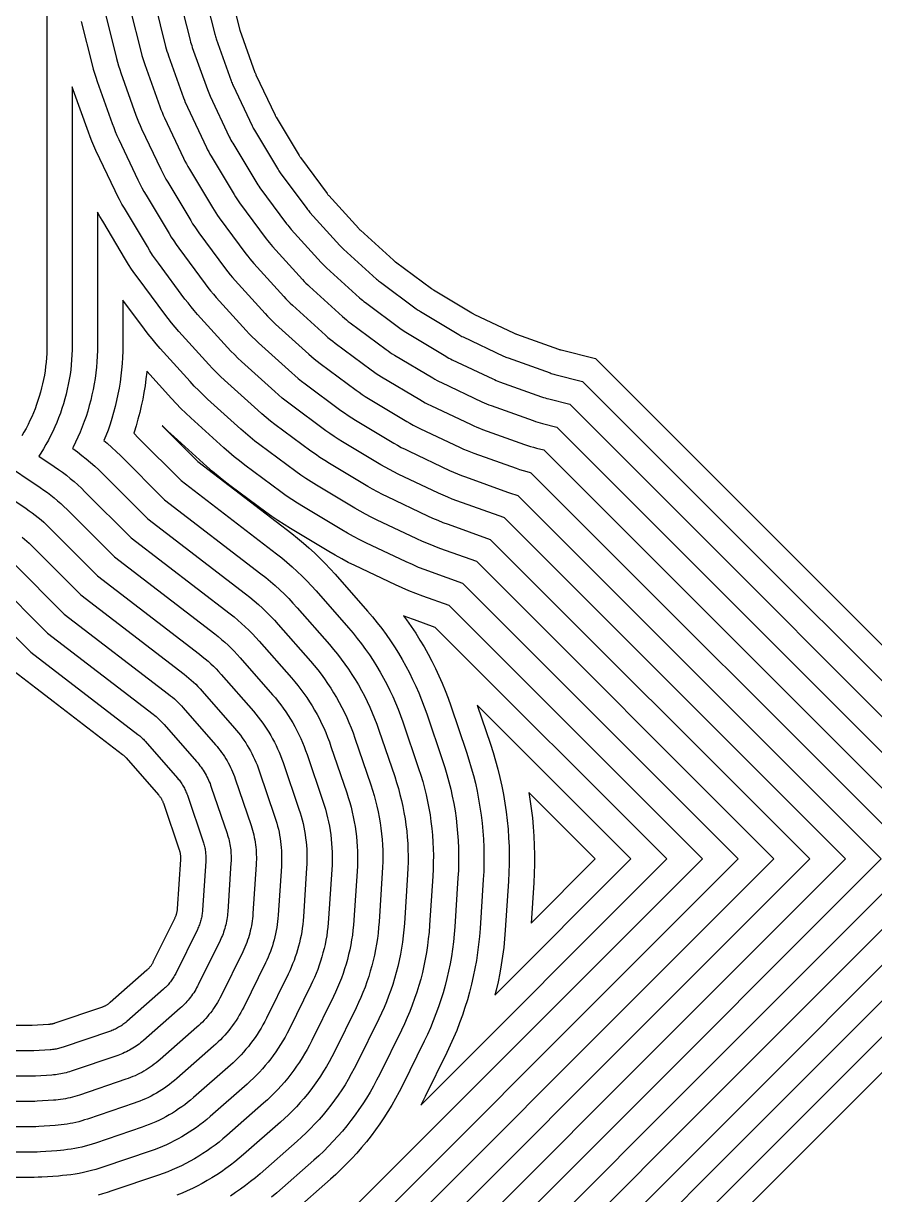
# Model space of a CAD drawing. Header units: metres. Extents: x -0.2 to 25.7, y -0.2 to 18.1.
# Drawn here: x 12.659 to 14.342, y 6.336 to 8.651 of the extents above; entities that cross this region are included whole.
import ezdxf

# ---------------------------------------------------------------- set-up
doc = ezdxf.new("R2010")
doc.units = ezdxf.units.M

msp = doc.modelspace()

# ---------------------------------------------------------------- linework, layer by layer
for points in [[(12.705, 9.815), (12.705, 8.015), (12.7049, 8.0064), (12.7046, 7.9978), (12.7041, 7.9893), (12.7033, 7.9807), (12.7024, 7.9722), (12.7012, 7.9637), (12.6999, 7.9552), (12.6983, 7.9467), (12.6965, 7.9383), (12.6945, 7.93), (12.6923, 7.9217), (12.6899, 7.9134), (12.6873, 7.9052), (12.6846, 7.8971), (12.6816, 7.889), (12.6784, 7.8811), (12.675, 7.8732), (12.6714, 7.8654), (12.6676, 7.8576), (12.6637, 7.85), (12.6595, 7.8425), (12.6552, 7.8351)], [(13.0153, 8.7151), (13.0368, 8.6295), (13.0374, 8.6271), (13.0381, 8.6247), (13.0388, 8.6224), (13.0396, 8.6201), (13.0694, 8.5369), (13.0702, 8.5346), (13.0711, 8.5323), (13.0721, 8.5301), (13.0731, 8.5278), (13.1109, 8.448), (13.112, 8.4458), (13.1131, 8.4436), (13.1143, 8.4415), (13.1155, 8.4393), (13.1609, 8.3636), (13.1622, 8.3615), (13.1635, 8.3594), (13.1649, 8.3574), (13.1664, 8.3554), (13.219, 8.2845), (13.2205, 8.2825), (13.222, 8.2806), (13.2236, 8.2787), (13.2252, 8.2769), (13.2845, 8.2115), (13.2862, 8.2097), (13.2879, 8.2079), (13.2897, 8.2062), (13.2915, 8.2045), (13.3569, 8.1452), (13.3587, 8.1436), (13.3606, 8.142), (13.3625, 8.1405), (13.3645, 8.139), (13.4354, 8.0864), (13.4374, 8.0849), (13.4394, 8.0835), (13.4415, 8.0822), (13.4436, 8.0809), (13.5193, 8.0355), (13.5215, 8.0343), (13.5236, 8.0331), (13.5258, 8.032), (13.528, 8.0309), (13.6078, 7.9931), (13.6101, 7.9921), (13.6123, 7.9911), (13.6146, 7.9902), (13.6169, 7.9894), (13.7001, 7.9596), (13.7024, 7.9588), (13.7047, 7.9581), (13.7071, 7.9574), (13.7095, 7.9568), (13.7644, 7.943), (14.7085, 6.999), (13.3288, 5.6193)], [(13.0638, 8.7273), (13.0853, 8.6416), (13.0856, 8.6404), (13.0859, 8.6392), (13.0863, 8.6381), (13.0867, 8.6369), (13.1164, 8.5538), (13.1169, 8.5526), (13.1173, 8.5515), (13.1178, 8.5503), (13.1183, 8.5492), (13.1561, 8.4694), (13.1566, 8.4683), (13.1572, 8.4672), (13.1578, 8.4661), (13.1584, 8.4651), (13.2038, 8.3893), (13.2044, 8.3882), (13.2051, 8.3872), (13.2058, 8.3862), (13.2065, 8.3852), (13.2591, 8.3143), (13.2599, 8.3133), (13.2607, 8.3123), (13.2614, 8.3114), (13.2623, 8.3105), (13.3216, 8.245), (13.3224, 8.2441), (13.3233, 8.2433), (13.3241, 8.2424), (13.325, 8.2416), (13.3905, 8.1823), (13.3914, 8.1814), (13.3923, 8.1807), (13.3933, 8.1799), (13.3943, 8.1791), (13.4652, 8.1265), (13.4662, 8.1258), (13.4672, 8.1251), (13.4682, 8.1244), (13.4693, 8.1238), (13.5451, 8.0784), (13.5461, 8.0778), (13.5472, 8.0772), (13.5483, 8.0766), (13.5494, 8.0761), (13.6292, 8.0383), (13.6303, 8.0378), (13.6315, 8.0373), (13.6326, 8.0369), (13.6338, 8.0364), (13.7169, 8.0067), (13.7181, 8.0063), (13.7192, 8.0059), (13.7204, 8.0056), (13.7216, 8.0053), (13.79, 7.9881), (14.7792, 6.999), (13.3495, 5.5693)], [(12.9183, 8.6908), (12.9398, 8.6052), (12.941, 8.6004), (12.9424, 8.5957), (12.9439, 8.591), (12.9455, 8.5864), (12.9752, 8.5032), (12.9769, 8.4986), (12.9787, 8.4941), (12.9807, 8.4895), (12.9827, 8.4851), (13.0205, 8.4052), (13.0226, 8.4008), (13.0249, 8.3965), (13.0273, 8.3922), (13.0297, 8.3879), (13.0751, 8.3122), (13.0777, 8.308), (13.0804, 8.3039), (13.0832, 8.2998), (13.086, 8.2959), (13.1387, 8.2249), (13.1416, 8.221), (13.1447, 8.2172), (13.1479, 8.2134), (13.1511, 8.2097), (13.2104, 8.1443), (13.2138, 8.1407), (13.2172, 8.1372), (13.2207, 8.1338), (13.2243, 8.1304), (13.2897, 8.0711), (13.2934, 8.0679), (13.2972, 8.0647), (13.301, 8.0616), (13.3049, 8.0587), (13.3759, 8.006), (13.3798, 8.0032), (13.3839, 8.0004), (13.388, 7.9977), (13.3922, 7.9951), (13.4679, 7.9497), (13.4722, 7.9473), (13.4765, 7.9449), (13.4808, 7.9426), (13.4852, 7.9405), (13.5651, 7.9027), (13.5695, 7.9007), (13.5741, 7.8987), (13.5786, 7.8969), (13.5832, 7.8952), (13.6664, 7.8655), (13.671, 7.8639), (13.6757, 7.8624), (13.6804, 7.861), (13.6852, 7.8598), (13.7133, 7.8527), (14.567, 6.999), (13.2874, 5.7193)], [(12.9668, 8.703), (12.9883, 8.6173), (12.9892, 8.6137), (12.9902, 8.6102), (12.9913, 8.6067), (12.9925, 8.6032), (13.0223, 8.5201), (13.0236, 8.5166), (13.0249, 8.5132), (13.0264, 8.5098), (13.0279, 8.5065), (13.0657, 8.4266), (13.0673, 8.4233), (13.069, 8.42), (13.0708, 8.4168), (13.0726, 8.4136), (13.118, 8.3379), (13.12, 8.3347), (13.122, 8.3317), (13.1241, 8.3286), (13.1262, 8.3256), (13.1788, 8.2547), (13.1811, 8.2518), (13.1834, 8.2489), (13.1857, 8.2461), (13.1882, 8.2433), (13.2475, 8.1779), (13.25, 8.1752), (13.2526, 8.1726), (13.2552, 8.17), (13.2579, 8.1675), (13.3233, 8.1082), (13.3261, 8.1057), (13.3289, 8.1034), (13.3318, 8.1011), (13.3347, 8.0988), (13.4056, 8.0462), (13.4086, 8.0441), (13.4117, 8.042), (13.4147, 8.04), (13.4179, 8.038), (13.4936, 7.9926), (13.4968, 7.9908), (13.5, 7.989), (13.5033, 7.9873), (13.5066, 7.9857), (13.5865, 7.9479), (13.5898, 7.9464), (13.5932, 7.9449), (13.5966, 7.9436), (13.6001, 7.9423), (13.6832, 7.9125), (13.6867, 7.9113), (13.6902, 7.9102), (13.6937, 7.9092), (13.6973, 7.9083), (13.7388, 7.8979), (14.6377, 6.999), (13.3081, 5.6693)], [(12.8213, 8.6665), (12.8428, 8.5809), (12.8446, 8.5737), (12.8467, 8.5667), (12.8489, 8.5597), (12.8513, 8.5527), (12.8811, 8.4695), (12.8836, 8.4626), (12.8864, 8.4558), (12.8893, 8.449), (12.8923, 8.4423), (12.9301, 8.3625), (12.9333, 8.3559), (12.9367, 8.3493), (12.9403, 8.3429), (12.944, 8.3365), (12.9894, 8.2608), (12.9932, 8.2545), (12.9972, 8.2483), (13.0014, 8.2423), (13.0057, 8.2363), (13.0583, 8.1653), (13.0628, 8.1595), (13.0674, 8.1537), (13.0721, 8.1481), (13.077, 8.1426), (13.1363, 8.0771), (13.1413, 8.0718), (13.1465, 8.0665), (13.1518, 8.0613), (13.1571, 8.0563), (13.2226, 7.997), (13.2281, 7.9921), (13.2337, 7.9874), (13.2395, 7.9828), (13.2453, 7.9783), (13.3163, 7.9257), (13.3223, 7.9214), (13.3283, 7.9172), (13.3345, 7.9132), (13.3408, 7.9094), (13.4165, 7.864), (13.4229, 7.8603), (13.4293, 7.8567), (13.4359, 7.8533), (13.4425, 7.8501), (13.5223, 7.8123), (13.529, 7.8093), (13.5358, 7.8064), (13.5426, 7.8036), (13.5495, 7.8011), (13.6327, 7.7713), (13.6397, 7.7689), (13.6467, 7.7667), (13.6537, 7.7646), (13.6609, 7.7628), (13.6621, 7.7624), (14.4256, 6.999), (13.246, 5.8193)], [(12.8698, 8.6787), (12.8913, 8.593), (12.8928, 8.5871), (12.8945, 8.5812), (12.8964, 8.5753), (12.8984, 8.5695), (12.9281, 8.4864), (12.9303, 8.4806), (12.9326, 8.4749), (12.935, 8.4693), (12.9375, 8.4637), (12.9753, 8.3839), (12.978, 8.3784), (12.9808, 8.3729), (12.9838, 8.3675), (12.9869, 8.3622), (13.0323, 8.2865), (13.0355, 8.2812), (13.0388, 8.2761), (13.0423, 8.271), (13.0459, 8.2661), (13.0985, 8.1951), (13.1022, 8.1903), (13.1061, 8.1855), (13.11, 8.1808), (13.1141, 8.1762), (13.1734, 8.1107), (13.1776, 8.1062), (13.1818, 8.1018), (13.1862, 8.0976), (13.1907, 8.0934), (13.2562, 8.0341), (13.2608, 8.03), (13.2655, 8.0261), (13.2703, 8.0222), (13.2751, 8.0185), (13.3461, 7.9659), (13.351, 7.9623), (13.3561, 7.9588), (13.3612, 7.9555), (13.3665, 7.9523), (13.4422, 7.9069), (13.4475, 7.9038), (13.4529, 7.9008), (13.4584, 7.898), (13.4639, 7.8953), (13.5437, 7.8575), (13.5493, 7.855), (13.5549, 7.8526), (13.5606, 7.8503), (13.5664, 7.8481), (13.6495, 7.8184), (13.6553, 7.8164), (13.6612, 7.8145), (13.6671, 7.8128), (13.673, 7.8113), (13.6877, 7.8076), (14.4963, 6.999), (13.2667, 5.7693)], [(12.7728, 8.6544), (12.7943, 8.5687), (12.7964, 8.5604), (12.7988, 8.5522), (12.8014, 8.544), (12.8042, 8.5358), (12.834, 8.4527), (12.837, 8.4446), (12.8402, 8.4367), (12.8435, 8.4288), (12.8471, 8.421), (12.8849, 8.3411), (12.8887, 8.3334), (12.8926, 8.3258), (12.8968, 8.3182), (12.9011, 8.3108), (12.9465, 8.2351), (12.951, 8.2278), (12.9557, 8.2205), (12.9605, 8.2135), (12.9656, 8.2065), (13.0182, 8.1356), (13.0234, 8.1287), (13.0287, 8.122), (13.0343, 8.1154), (13.04, 8.109), (13.0993, 8.0436), (13.1051, 8.0373), (13.1111, 8.0311), (13.1173, 8.0251), (13.1236, 8.0193), (13.189, 7.96), (13.1954, 7.9543), (13.202, 7.9487), (13.2087, 7.9434), (13.2156, 7.9382), (13.2865, 7.8856), (13.2935, 7.8805), (13.3005, 7.8757), (13.3078, 7.871), (13.3151, 7.8665), (13.3908, 7.8211), (13.3982, 7.8168), (13.4058, 7.8126), (13.4134, 7.8087), (13.4211, 7.8049), (13.501, 7.7671), (13.5088, 7.7635), (13.5167, 7.7602), (13.5246, 7.757), (13.5327, 7.754), (13.6158, 7.7242), (13.624, 7.7214), (13.6322, 7.7188), (13.6362, 7.7177), (14.3549, 6.999), (13.2253, 5.8693)], [(13.2046, 5.9193), (14.2842, 6.999), (13.6096, 7.6735), (13.6083, 7.674), (13.599, 7.6771), (13.5158, 7.7069), (13.5066, 7.7103), (13.4975, 7.714), (13.4885, 7.7178), (13.4796, 7.7219), (13.3997, 7.7597), (13.3909, 7.764), (13.3822, 7.7685), (13.3736, 7.7732), (13.3651, 7.7782), (13.2894, 7.8236), (13.281, 7.8287), (13.2728, 7.8341), (13.2647, 7.8397), (13.2567, 7.8454), (13.1858, 7.898), (13.178, 7.904), (13.1703, 7.9101), (13.1628, 7.9164), (13.1554, 7.9229), (13.09, 7.9822), (13.0828, 7.9889), (13.0758, 7.9958), (13.0689, 8.0028), (13.0622, 8.01), (13.0029, 8.0754), (12.9964, 8.0828), (12.9901, 8.0903), (12.984, 8.098), (12.978, 8.1058), (12.9254, 8.1767), (12.9197, 8.1847), (12.9141, 8.1928), (12.9087, 8.201), (12.9036, 8.2094), (12.8582, 8.2851), (12.8532, 8.2936), (12.8485, 8.3022), (12.844, 8.3109), (12.8397, 8.3197), (12.8019, 8.3996), (12.7978, 8.4085), (12.794, 8.4175), (12.7903, 8.4266), (12.7869, 8.4358), (12.7571, 8.519), (12.755, 8.5252), (12.755, 8.015), (12.7549, 8.0052), (12.7545, 7.9954), (12.7539, 7.9856), (12.7531, 7.9758), (12.752, 7.966), (12.7507, 7.9563), (12.7491, 7.9466), (12.7473, 7.937), (12.7453, 7.9274), (12.743, 7.9178), (12.7405, 7.9083), (12.7378, 7.8989), (12.7348, 7.8895), (12.7316, 7.8803), (12.7282, 7.8711), (12.7246, 7.8619), (12.7207, 7.8529), (12.7166, 7.844), (12.7123, 7.8352), (12.7078, 7.8265), (12.703, 7.8179), (12.6981, 7.8094), (12.693, 7.801), (12.6891, 7.7951), (12.7196, 7.7747), (12.7277, 7.7691), (12.7357, 7.7634), (12.7435, 7.7574), (12.7511, 7.7513), (12.7587, 7.745), (12.766, 7.7385), (12.7732, 7.7318), (12.7802, 7.7249), (12.8714, 7.6338), (13.0674, 7.4833), (13.0751, 7.4773), (13.0827, 7.471), (13.0901, 7.4646), (13.0973, 7.458), (13.1044, 7.4512), (13.1113, 7.4442), (13.1181, 7.437), (13.1246, 7.4297), (13.1887, 7.3567), (13.1951, 7.3492), (13.2013, 7.3416), (13.2073, 7.3339), (13.2131, 7.326), (13.2187, 7.3179), (13.2242, 7.3097), (13.2294, 7.3014), (13.2344, 7.293), (13.2392, 7.2844), (13.2438, 7.2757), (13.2482, 7.2669), (13.2523, 7.258), (13.2563, 7.2491), (13.26, 7.24), (13.2635, 7.2308), (13.2667, 7.2215), (13.298, 7.1295), (13.301, 7.1202), (13.3038, 7.1108), (13.3064, 7.1013), (13.3088, 7.0918), (13.3109, 7.0822), (13.3127, 7.0726), (13.3144, 7.0629), (13.3158, 7.0532), (13.3169, 7.0434), (13.3179, 7.0337), (13.3185, 7.0239), (13.319, 7.0141), (13.3192, 7.0042), (13.3191, 6.9944), (13.3189, 6.9846), (13.3183, 6.9748), (13.312, 6.8779), (13.3112, 6.8681), (13.3102, 6.8583), (13.309, 6.8486), (13.3075, 6.8389), (13.3058, 6.8292), (13.3038, 6.8196), (13.3016, 6.81), (13.2992, 6.8005), (13.2966, 6.791), (13.2937, 6.7817), (13.2906, 6.7723), (13.2872, 6.7631), (13.2836, 6.754), (13.2798, 6.7449), (13.2758, 6.736), (13.2716, 6.7271), (13.2286, 6.64), (13.2242, 6.6312), (13.2195, 6.6226), (13.2146, 6.6141), (13.2096, 6.6057), (13.2043, 6.5974), (13.1988, 6.5892), (13.1931, 6.5812), (13.1872, 6.5734), (13.1811, 6.5657), (13.1749, 6.5581), (13.1684, 6.5507), (13.1618, 6.5434), (13.155, 6.5364), (13.1481, 6.5294), (13.1409, 6.5227), (13.1336, 6.5161), (13.0606, 6.4521), (13.0531, 6.4457), (13.0455, 6.4395), (13.0377, 6.4335), (13.0298, 6.4277), (13.0218, 6.4221), (13.0136, 6.4166), (13.0053, 6.4114), (12.9968, 6.4064), (12.9883, 6.4016), (12.9796, 6.397), (12.9708, 6.3926), (12.9619, 6.3885), (12.9529, 6.3845), (12.9438, 6.3808), (12.9347, 6.3773), (12.9254, 6.3741), (12.8334, 6.3428), (12.8244, 6.3399), (12.8152, 6.3371), (12.8061, 6.3346)], [(13.1839, 5.9693), (14.2135, 6.999), (13.5825, 7.63), (13.5822, 7.6301), (13.499, 7.6598), (13.4886, 7.6637), (13.4784, 7.6678), (13.4682, 7.6721), (13.4582, 7.6767), (13.3784, 7.7145), (13.3684, 7.7193), (13.3586, 7.7244), (13.349, 7.7297), (13.3394, 7.7353), (13.2637, 7.7807), (13.2543, 7.7865), (13.245, 7.7925), (13.2359, 7.7988), (13.2269, 7.8052), (13.156, 7.8579), (13.1472, 7.8645), (13.1386, 7.8714), (13.1301, 7.8786), (13.1219, 7.8859), (13.0564, 7.9452), (13.0483, 7.9527), (13.0404, 7.9604), (13.0327, 7.9683), (13.0252, 7.9764), (12.9659, 8.0419), (12.9586, 8.0501), (12.9514, 8.0586), (12.9445, 8.0672), (12.9379, 8.076), (12.8852, 8.1469), (12.8788, 8.1559), (12.8725, 8.165), (12.8665, 8.1743), (12.8607, 8.1837), (12.8153, 8.2594), (12.8097, 8.269), (12.805, 8.2775), (12.805, 8.015), (12.8049, 8.004), (12.8045, 7.9929), (12.8038, 7.9819), (12.8028, 7.9709), (12.8016, 7.9599), (12.8001, 7.949), (12.7984, 7.9381), (12.7964, 7.9272), (12.7941, 7.9164), (12.7915, 7.9057), (12.7887, 7.895), (12.7856, 7.8844), (12.7823, 7.8739), (12.7787, 7.8634), (12.7749, 7.8531), (12.7708, 7.8428), (12.7664, 7.8327), (12.7618, 7.8226), (12.757, 7.8127), (12.7558, 7.8105), (12.7565, 7.81), (12.7654, 7.8035), (12.7742, 7.7968), (12.7829, 7.7899), (12.7913, 7.7828), (12.7996, 7.7755), (12.8077, 7.768), (12.8156, 7.7603), (12.9044, 7.6714), (13.0979, 7.523), (13.1065, 7.5162), (13.115, 7.5091), (13.1234, 7.5019), (13.1315, 7.4944), (13.1395, 7.4868), (13.1473, 7.479), (13.1549, 7.4709), (13.1622, 7.4627), (13.2263, 7.3897), (13.2335, 7.3813), (13.2404, 7.3727), (13.2472, 7.364), (13.2538, 7.3551), (13.2601, 7.346), (13.2662, 7.3368), (13.272, 7.3275), (13.2777, 7.318), (13.2831, 7.3083), (13.2883, 7.2986), (13.2932, 7.2887), (13.2979, 7.2787), (13.3023, 7.2686), (13.3065, 7.2583), (13.3104, 7.248), (13.3141, 7.2376), (13.3453, 7.1456), (13.3487, 7.1351), (13.3519, 7.1245), (13.3548, 7.1139), (13.3574, 7.1031), (13.3598, 7.0924), (13.3619, 7.0815), (13.3638, 7.0706), (13.3654, 7.0597), (13.3667, 7.0487), (13.3677, 7.0377), (13.3685, 7.0267), (13.369, 7.0157), (13.3692, 7.0046), (13.3691, 6.9936), (13.3688, 6.9826), (13.3682, 6.9715), (13.3619, 6.8746), (13.361, 6.8636), (13.3599, 6.8526), (13.3585, 6.8416), (13.3568, 6.8307), (13.3549, 6.8198), (13.3527, 6.809), (13.3502, 6.7983), (13.3475, 6.7875), (13.3445, 6.7769), (13.3413, 6.7664), (13.3378, 6.7559), (13.334, 6.7455), (13.33, 6.7352), (13.3257, 6.725), (13.3212, 6.715), (13.3164, 6.705), (13.2735, 6.6178), (13.2685, 6.608), (13.2632, 6.5983), (13.2577, 6.5887), (13.252, 6.5793), (13.2461, 6.5699), (13.2399, 6.5608), (13.2335, 6.5518), (13.2269, 6.5429), (13.2201, 6.5343), (13.213, 6.5258), (13.2058, 6.5174), (13.1983, 6.5093), (13.1907, 6.5013), (13.1828, 6.4935), (13.1748, 6.4859), (13.1666, 6.4786), (13.0935, 6.4145), (13.0851, 6.4073), (13.0766, 6.4003), (13.0678, 6.3936), (13.059, 6.387), (13.0499, 6.3807), (13.0407, 6.3746), (13.0313, 6.3688), (13.0218, 6.3631), (13.0122, 6.3577), (13.0024, 6.3525), (12.9926, 6.3476), (12.9826, 6.3429), (12.9724, 6.3385), (12.9622, 6.3343)], [(13.1631, 6.0193), (14.1428, 6.999), (13.5551, 7.5867), (13.4822, 7.6127), (13.4706, 7.617), (13.4593, 7.6216), (13.448, 7.6264), (13.4368, 7.6315), (13.357, 7.6693), (13.3459, 7.6747), (13.3351, 7.6803), (13.3243, 7.6862), (13.3137, 7.6924), (13.2379, 7.7378), (13.2275, 7.7443), (13.2172, 7.751), (13.2071, 7.7579), (13.1971, 7.7651), (13.1262, 7.8177), (13.1164, 7.8251), (13.1069, 7.8328), (13.0975, 7.8407), (13.0883, 7.8488), (13.0228, 7.9081), (13.0138, 7.9165), (13.0051, 7.9251), (12.9965, 7.9338), (12.9881, 7.9428), (12.9288, 8.0083), (12.9207, 8.0175), (12.9128, 8.0269), (12.9051, 8.0364), (12.8977, 8.0462), (12.855, 8.1038), (12.855, 8.015), (12.8549, 8.0027), (12.8544, 7.9905), (12.8537, 7.9782), (12.8526, 7.966), (12.8513, 7.9538), (12.8496, 7.9416), (12.8477, 7.9295), (12.8454, 7.9175), (12.8429, 7.9055), (12.84, 7.8935), (12.8369, 7.8817), (12.8335, 7.8699), (12.8298, 7.8582), (12.8258, 7.8466), (12.8215, 7.8351), (12.8178, 7.8259), (12.824, 7.8207), (12.8332, 7.8126), (12.8422, 7.8042), (12.8509, 7.7956), (12.9375, 7.7091), (13.1283, 7.5627), (13.1379, 7.5551), (13.1474, 7.5473), (13.1566, 7.5392), (13.1657, 7.5309), (13.1746, 7.5224), (13.1832, 7.5137), (13.1916, 7.5048), (13.1998, 7.4957), (13.2639, 7.4226), (13.2719, 7.4133), (13.2796, 7.4038), (13.2871, 7.3941), (13.2944, 7.3842), (13.3014, 7.3741), (13.3082, 7.3639), (13.3147, 7.3535), (13.321, 7.343), (13.327, 7.3323), (13.3327, 7.3214), (13.3382, 7.3104), (13.3434, 7.2993), (13.3483, 7.2881), (13.353, 7.2767), (13.3573, 7.2653), (13.3614, 7.2537), (13.3927, 7.1617), (13.3965, 7.15), (13.4, 7.1383), (13.4032, 7.1264), (13.4061, 7.1145), (13.4088, 7.1025), (13.4111, 7.0905), (13.4132, 7.0784), (13.4149, 7.0662), (13.4164, 7.054), (13.4175, 7.0418), (13.4184, 7.0296), (13.4189, 7.0173), (13.4192, 7.0051), (13.4191, 6.9928), (13.4188, 6.9805), (13.4181, 6.9683), (13.4118, 6.8713), (13.4108, 6.8591), (13.4096, 6.8469), (13.408, 6.8347), (13.4062, 6.8226), (13.404, 6.8105), (13.4016, 6.7985), (13.3988, 6.7865), (13.3958, 6.7746), (13.3925, 6.7628), (13.3889, 6.7511), (13.385, 6.7394), (13.3808, 6.7279), (13.3763, 6.7165), (13.3716, 6.7051), (13.3666, 6.6939), (13.3613, 6.6829), (13.3183, 6.5957), (13.3128, 6.5848), (13.3069, 6.574), (13.3008, 6.5633), (13.2945, 6.5528), (13.2879, 6.5425), (13.281, 6.5323), (13.2739, 6.5223), (13.2666, 6.5125), (13.259, 6.5029), (13.2511, 6.4934), (13.2431, 6.4841), (13.2348, 6.4751), (13.2263, 6.4662), (13.2176, 6.4576), (13.2087, 6.4492), (13.1996, 6.441), (13.1265, 6.3769), (13.1172, 6.3689), (13.1077, 6.3612), (13.098, 6.3537), (13.0881, 6.3464), (13.078, 6.3394), (13.0678, 6.3326)], [(13.1424, 6.0693), (14.0721, 6.999), (13.5277, 7.5434), (13.4653, 7.5657), (13.4527, 7.5704), (13.4401, 7.5754), (13.4277, 7.5807), (13.4154, 7.5863), (13.3356, 7.6241), (13.3235, 7.63), (13.3115, 7.6362), (13.2997, 7.6427), (13.288, 7.6495), (13.2122, 7.6949), (13.2008, 7.702), (13.1894, 7.7094), (13.1783, 7.717), (13.1674, 7.7249), (13.0964, 7.7775), (13.0857, 7.7857), (13.0751, 7.7941), (13.0648, 7.8028), (13.0547, 7.8118), (12.9893, 7.8711), (12.9794, 7.8803), (12.9697, 7.8897), (12.9603, 7.8994), (12.9511, 7.9093), (12.9025, 7.9629), (12.9024, 7.9611), (12.9009, 7.9477), (12.8991, 7.9343), (12.8969, 7.921), (12.8944, 7.9077), (12.8916, 7.8945), (12.8885, 7.8814), (12.8851, 7.8683), (12.8813, 7.8554), (12.8773, 7.8425), (12.8766, 7.8405), (12.8766, 7.8404), (12.8863, 7.831), (12.9705, 7.7468), (13.1587, 7.6024), (13.1693, 7.594), (13.1797, 7.5854), (13.1899, 7.5765), (13.1999, 7.5674), (13.2096, 7.5581), (13.2191, 7.5485), (13.2284, 7.5387), (13.2374, 7.5287), (13.3015, 7.4556), (13.3103, 7.4453), (13.3188, 7.4349), (13.327, 7.4242), (13.335, 7.4133), (13.3428, 7.4023), (13.3502, 7.391), (13.3574, 7.3796), (13.3643, 7.368), (13.3709, 7.3562), (13.3772, 7.3443), (13.3832, 7.3322), (13.3889, 7.32), (13.3944, 7.3076), (13.3995, 7.2951), (13.4043, 7.2825), (13.4088, 7.2698), (13.44, 7.1778), (13.4442, 7.1649), (13.4481, 7.152), (13.4516, 7.139), (13.4548, 7.1259), (13.4577, 7.1127), (13.4603, 7.0994), (13.4626, 7.0861), (13.4645, 7.0728), (13.4661, 7.0594), (13.4674, 7.0459), (13.4683, 7.0324), (13.4689, 7.019), (13.4692, 7.0055), (13.4691, 6.992), (13.4687, 6.9785), (13.468, 6.965), (13.4617, 6.868), (13.4606, 6.8546), (13.4592, 6.8412), (13.4575, 6.8278), (13.4555, 6.8144), (13.4531, 6.8011), (13.4505, 6.7879), (13.4474, 6.7747), (13.4441, 6.7617), (13.4405, 6.7487), (13.4365, 6.7358), (13.4322, 6.723), (13.4276, 6.7103), (13.4227, 6.6977), (13.4175, 6.6853), (13.4119, 6.6729), (13.4061, 6.6608), (13.3632, 6.5736), (13.357, 6.5616), (13.3506, 6.5497), (13.3439, 6.538), (13.3369, 6.5264), (13.3297, 6.5151), (13.3221, 6.5039), (13.3143, 6.4929), (13.3062, 6.4821), (13.2979, 6.4715), (13.2893, 6.4611), (13.2804, 6.4509), (13.2713, 6.4409), (13.262, 6.4312), (13.2524, 6.4217), (13.2426, 6.4124), (13.2325, 6.4034), (13.1595, 6.3393), (13.1492, 6.3305)], [(13.1217, 6.1193), (14.0013, 6.999), (13.5002, 7.5001), (13.4485, 7.5186), (13.4347, 7.5237), (13.421, 7.5292), (13.4075, 7.535), (13.3941, 7.5411), (13.3142, 7.5789), (13.301, 7.5853), (13.2879, 7.5921), (13.275, 7.5992), (13.2623, 7.6066), (13.1865, 7.6521), (13.174, 7.6598), (13.1617, 7.6678), (13.1495, 7.6761), (13.1376, 7.6848), (13.0666, 7.7374), (13.0549, 7.7463), (13.0434, 7.7555), (13.0322, 7.765), (13.0211, 7.7747), (12.9557, 7.834), (12.9449, 7.8441), (12.9344, 7.8544), (12.9334, 7.8554), (12.9333, 7.855), (12.9332, 7.8548), (13.0035, 7.7845), (13.1892, 7.642), (13.2007, 7.6329), (13.2121, 7.6235), (13.2232, 7.6139), (13.2341, 7.6039), (13.2447, 7.5937), (13.2551, 7.5833), (13.2652, 7.5726), (13.275, 7.5616), (13.3391, 7.4886), (13.3486, 7.4774), (13.3579, 7.466), (13.367, 7.4543), (13.3757, 7.4425), (13.3841, 7.4304), (13.3922, 7.4181), (13.4001, 7.4056), (13.4076, 7.393), (13.4148, 7.3801), (13.4217, 7.3671), (13.4282, 7.3539), (13.4345, 7.3406), (13.4404, 7.3271), (13.446, 7.3135), (13.4512, 7.2997), (13.4561, 7.2858), (13.4874, 7.1938), (13.4919, 7.1798), (13.4961, 7.1657), (13.5, 7.1515), (13.5035, 7.1372), (13.5067, 7.1228), (13.5095, 7.1084), (13.512, 7.0939), (13.5141, 7.0793), (13.5158, 7.0647), (13.5172, 7.05), (13.5182, 7.0353), (13.5189, 7.0206), (13.5192, 7.0059), (13.5191, 6.9911), (13.5187, 6.9764), (13.5179, 6.9617), (13.5116, 6.8648), (13.5104, 6.8501), (13.5089, 6.8354), (13.5071, 6.8208), (13.5048, 6.8063), (13.5023, 6.7918), (13.4993, 6.7773), (13.496, 6.763), (13.4924, 6.7487), (13.4884, 6.7345), (13.4841, 6.7205), (13.4794, 6.7065), (13.4744, 6.6927), (13.469, 6.6789), (13.4633, 6.6654), (13.4573, 6.6519), (13.451, 6.6386), (13.408, 6.5515), (13.4013, 6.5384), (13.3943, 6.5254), (13.387, 6.5126), (13.3794, 6.5), (13.3715, 6.4876), (13.3632, 6.4754), (13.3547, 6.4634), (13.3459, 6.4516), (13.3368, 6.4401), (13.3274, 6.4287), (13.3177, 6.4176), (13.3078, 6.4067), (13.2976, 6.3961), (13.2871, 6.3857), (13.2764, 6.3756), (13.2655, 6.3658), (13.1924, 6.3017)], [(12.6171, 7.7831), (12.6918, 7.7331), (12.6989, 7.7282), (12.7059, 7.7232), (12.7127, 7.718), (12.7194, 7.7126), (12.726, 7.7071), (12.7324, 7.7014), (12.7387, 7.6956), (12.7449, 7.6896), (12.8383, 7.5961), (13.037, 7.4437), (13.0437, 7.4384), (13.0503, 7.4329), (13.0568, 7.4273), (13.0632, 7.4215), (13.0694, 7.4155), (13.0754, 7.4094), (13.0813, 7.4032), (13.0871, 7.3968), (13.1511, 7.3237), (13.1567, 7.3172), (13.1621, 7.3105), (13.1674, 7.3038), (13.1725, 7.2968), (13.1774, 7.2898), (13.1821, 7.2826), (13.1867, 7.2754), (13.1911, 7.268), (13.1953, 7.2605), (13.1993, 7.2529), (13.2031, 7.2452), (13.2068, 7.2374), (13.2102, 7.2295), (13.2135, 7.2216), (13.2165, 7.2136), (13.2194, 7.2055), (13.2506, 7.1135), (13.2533, 7.1053), (13.2557, 7.0971), (13.258, 7.0888), (13.2601, 7.0804), (13.2619, 7.0721), (13.2635, 7.0636), (13.265, 7.0552), (13.2662, 7.0466), (13.2672, 7.0381), (13.268, 7.0296), (13.2686, 7.021), (13.269, 7.0124), (13.2692, 7.0038), (13.2692, 6.9952), (13.2689, 6.9867), (13.2685, 6.9781), (13.2621, 6.8811), (13.2614, 6.8726), (13.2606, 6.864), (13.2595, 6.8555), (13.2582, 6.847), (13.2567, 6.8385), (13.255, 6.8301), (13.253, 6.8218), (13.2509, 6.8134), (13.2486, 6.8052), (13.2461, 6.797), (13.2433, 6.7888), (13.2404, 6.7807), (13.2373, 6.7727), (13.234, 6.7648), (13.2305, 6.757), (13.2268, 6.7492), (13.1838, 6.6621), (13.1799, 6.6544), (13.1758, 6.6469), (13.1715, 6.6394), (13.1671, 6.6321), (13.1625, 6.6248), (13.1577, 6.6177), (13.1527, 6.6107), (13.1476, 6.6038), (13.1422, 6.5971), (13.1368, 6.5904), (13.1311, 6.584), (13.1253, 6.5776), (13.1194, 6.5714), (13.1133, 6.5654), (13.107, 6.5595), (13.1007, 6.5537), (13.0276, 6.4897), (13.0211, 6.4841), (13.0144, 6.4787), (13.0076, 6.4734), (13.0007, 6.4683), (12.9937, 6.4634), (12.9865, 6.4587), (12.9792, 6.4541), (12.9718, 6.4497), (12.9643, 6.4455), (12.9568, 6.4415), (12.9491, 6.4377), (12.9413, 6.434), (12.9334, 6.4306), (12.9255, 6.4273), (12.9174, 6.4243), (12.9093, 6.4214), (12.8173, 6.3902), (12.8094, 6.3876), (12.8014, 6.3852), (12.7934, 6.383), (12.7853, 6.381), (12.7772, 6.3792), (12.769, 6.3775), (12.7608, 6.3761), (12.7526, 6.3749), (12.7443, 6.3738), (12.736, 6.373), (12.7277, 6.3723), (12.6952, 6.3702), (12.6876, 6.3698), (12.68, 6.3695), (12.6723, 6.3695), (10.5921, 6.3695)], [(12.5833, 7.7455), (12.6641, 7.6915), (12.6701, 7.6874), (12.6761, 7.683), (12.682, 7.6786), (12.6877, 7.674), (12.6933, 7.6692), (12.6989, 7.6644), (12.7042, 7.6594), (12.7095, 7.6542), (12.8053, 7.5584), (13.0065, 7.404), (13.0123, 7.3995), (13.018, 7.3948), (13.0236, 7.3899), (13.029, 7.385), (13.0343, 7.3799), (13.0395, 7.3746), (13.0445, 7.3693), (13.0495, 7.3638), (13.1135, 7.2908), (13.1183, 7.2852), (13.123, 7.2795), (13.1275, 7.2736), (13.1318, 7.2677), (13.136, 7.2617), (13.1401, 7.2555), (13.144, 7.2493), (13.1478, 7.243), (13.1514, 7.2365), (13.1548, 7.23), (13.1581, 7.2234), (13.1612, 7.2168), (13.1642, 7.21), (13.167, 7.2032), (13.1696, 7.1963), (13.1721, 7.1894), (13.2033, 7.0974), (13.2056, 7.0904), (13.2077, 7.0833), (13.2096, 7.0762), (13.2114, 7.0691), (13.2129, 7.0619), (13.2144, 7.0547), (13.2156, 7.0474), (13.2166, 7.0401), (13.2175, 7.0328), (13.2182, 7.0255), (13.2187, 7.0181), (13.219, 7.0108), (13.2192, 7.0034), (13.2192, 6.9961), (13.219, 6.9887), (13.2186, 6.9813), (13.2122, 6.8844), (13.2116, 6.8771), (13.2109, 6.8697), (13.21, 6.8624), (13.2088, 6.8551), (13.2076, 6.8479), (13.2061, 6.8407), (13.2044, 6.8335), (13.2026, 6.8264), (13.2006, 6.8193), (13.1985, 6.8122), (13.1961, 6.8053), (13.1936, 6.7983), (13.1909, 6.7915), (13.1881, 6.7847), (13.1851, 6.778), (13.1819, 6.7713), (13.1389, 6.6842), (13.1356, 6.6776), (13.1321, 6.6712), (13.1284, 6.6648), (13.1246, 6.6585), (13.1207, 6.6523), (13.1166, 6.6462), (13.1123, 6.6401), (13.1079, 6.6343), (13.1033, 6.6285), (13.0986, 6.6228), (13.0938, 6.6172), (13.0888, 6.6118), (13.0837, 6.6065), (13.0785, 6.6013), (13.0732, 6.5963), (13.0677, 6.5913), (12.9946, 6.5273), (12.989, 6.5225), (12.9833, 6.5178), (12.9775, 6.5133), (12.9716, 6.509), (12.9655, 6.5048), (12.9594, 6.5007), (12.9532, 6.4968), (12.9468, 6.493), (12.9404, 6.4894), (12.9339, 6.486), (12.9273, 6.4827), (12.9206, 6.4796), (12.9139, 6.4766), (12.9071, 6.4738), (12.9002, 6.4712), (12.8933, 6.4687), (12.8013, 6.4375), (12.7945, 6.4353), (12.7876, 6.4332), (12.7808, 6.4314), (12.7738, 6.4296), (12.7669, 6.4281), (12.7599, 6.4267), (12.7528, 6.4255), (12.7458, 6.4244), (12.7387, 6.4235), (12.7316, 6.4228), (12.7245, 6.4222), (12.692, 6.4201), (12.6854, 6.4197), (12.6789, 6.4195), (12.6723, 6.4195), (10.5921, 6.4195)], [(12.656, 7.6353), (12.6607, 7.6314), (12.6653, 7.6273), (12.6698, 7.6231), (12.6742, 7.6189), (12.7723, 7.5208), (12.9761, 7.3643), (12.9809, 7.3606), (12.9857, 7.3566), (12.9903, 7.3526), (12.9948, 7.3485), (12.9992, 7.3442), (13.0036, 7.3399), (13.0078, 7.3354), (13.0119, 7.3308), (13.0759, 7.2578), (13.0799, 7.2531), (13.0838, 7.2484), (13.0875, 7.2435), (13.0912, 7.2386), (13.0947, 7.2336), (13.0981, 7.2284), (13.1013, 7.2232), (13.1045, 7.218), (13.1075, 7.2126), (13.1104, 7.2072), (13.1131, 7.2017), (13.1157, 7.1961), (13.1182, 7.1905), (13.1205, 7.1848), (13.1227, 7.1791), (13.1247, 7.1733), (13.1559, 7.0813), (13.1578, 7.0755), (13.1596, 7.0696), (13.1612, 7.0637), (13.1627, 7.0577), (13.164, 7.0517), (13.1652, 7.0457), (13.1662, 7.0397), (13.1671, 7.0336), (13.1678, 7.0275), (13.1684, 7.0214), (13.1688, 7.0153), (13.1691, 7.0091), (13.1692, 7.003), (13.1692, 6.9969), (13.169, 6.9907), (13.1687, 6.9846), (13.1623, 6.8877), (13.1618, 6.8815), (13.1612, 6.8754), (13.1604, 6.8694), (13.1595, 6.8633), (13.1584, 6.8573), (13.1572, 6.8512), (13.1558, 6.8453), (13.1543, 6.8393), (13.1527, 6.8334), (13.1509, 6.8275), (13.1489, 6.8217), (13.1468, 6.816), (13.1446, 6.8102), (13.1422, 6.8046), (13.1397, 6.799), (13.1371, 6.7934), (13.0941, 6.7063), (13.0913, 6.7008), (13.0884, 6.6954), (13.0854, 6.6901), (13.0822, 6.6849), (13.0789, 6.6797), (13.0754, 6.6746), (13.0719, 6.6696), (13.0682, 6.6647), (13.0644, 6.6599), (13.0605, 6.6551), (13.0565, 6.6505), (13.0523, 6.646), (13.0481, 6.6416), (13.0437, 6.6372), (13.0393, 6.633), (13.0347, 6.6289), (12.9617, 6.5649), (12.957, 6.5609), (12.9523, 6.557), (12.9474, 6.5532), (12.9425, 6.5496), (12.9374, 6.5461), (12.9323, 6.5427), (12.9271, 6.5394), (12.9218, 6.5363), (12.9165, 6.5333), (12.9111, 6.5304), (12.9056, 6.5277), (12.9, 6.5251), (12.8944, 6.5226), (12.8887, 6.5203), (12.883, 6.5181), (12.8772, 6.5161), (12.7852, 6.4849), (12.7795, 6.483), (12.7738, 6.4813), (12.7681, 6.4797), (12.7623, 6.4783), (12.7565, 6.477), (12.7507, 6.4758), (12.7448, 6.4748), (12.7389, 6.4739), (12.733, 6.4732), (12.7271, 6.4726), (12.7212, 6.4721), (12.6887, 6.47), (12.6832, 6.4697), (12.6778, 6.4695), (12.6723, 6.4695), (10.5921, 6.4695)], [(12.6388, 7.5835), (12.7392, 7.4831), (12.9457, 7.3247), (12.9495, 7.3216), (12.9533, 7.3185), (12.957, 7.3153), (12.9606, 7.312), (12.9642, 7.3086), (12.9676, 7.3051), (12.971, 7.3015), (12.9743, 7.2979), (13.0383, 7.2248), (13.0415, 7.2211), (13.0446, 7.2173), (13.0476, 7.2134), (13.0505, 7.2095), (13.0534, 7.2054), (13.0561, 7.2013), (13.0587, 7.1972), (13.0612, 7.193), (13.0636, 7.1887), (13.0659, 7.1843), (13.0681, 7.18), (13.0701, 7.1755), (13.0721, 7.171), (13.074, 7.1665), (13.0757, 7.1619), (13.0774, 7.1573), (13.1086, 7.0653), (13.1101, 7.0606), (13.1115, 7.0559), (13.1128, 7.0511), (13.114, 7.0464), (13.115, 7.0416), (13.116, 7.0368), (13.1168, 7.0319), (13.1175, 7.0271), (13.1181, 7.0222), (13.1185, 7.0173), (13.1189, 7.0124), (13.1191, 7.0075), (13.1192, 7.0026), (13.1192, 6.9977), (13.119, 6.9928), (13.1188, 6.9879), (13.1124, 6.8909), (13.112, 6.886), (13.1115, 6.8812), (13.1109, 6.8763), (13.1102, 6.8714), (13.1093, 6.8666), (13.1083, 6.8618), (13.1072, 6.857), (13.106, 6.8523), (13.1047, 6.8475), (13.1033, 6.8428), (13.1017, 6.8382), (13.1, 6.8336), (13.0982, 6.829), (13.0963, 6.8245), (13.0943, 6.82), (13.0922, 6.8156), (13.0493, 6.7284), (13.047, 6.724), (13.0447, 6.7197), (13.0423, 6.7155), (13.0397, 6.7113), (13.0371, 6.7071), (13.0343, 6.7031), (13.0315, 6.6991), (13.0285, 6.6951), (13.0255, 6.6913), (13.0224, 6.6875), (13.0192, 6.6838), (13.0159, 6.6802), (13.0125, 6.6766), (13.009, 6.6732), (13.0054, 6.6698), (13.0017, 6.6665), (12.9287, 6.6025), (12.925, 6.5993), (12.9212, 6.5962), (12.9173, 6.5932), (12.9133, 6.5903), (12.9093, 6.5874), (12.9052, 6.5847), (12.9011, 6.5821), (12.8968, 6.5796), (12.8926, 6.5772), (12.8882, 6.5749), (12.8838, 6.5727), (12.8794, 6.5706), (12.8749, 6.5687), (12.8703, 6.5668), (12.8658, 6.5651), (12.8611, 6.5634), (12.7691, 6.5322), (12.7646, 6.5307), (12.76, 6.5294), (12.7554, 6.5281), (12.7508, 6.527), (12.7462, 6.5259), (12.7415, 6.525), (12.7368, 6.5242), (12.7321, 6.5235), (12.7274, 6.5229), (12.7227, 6.5224), (12.7179, 6.522), (12.6854, 6.5199), (12.6811, 6.5197), (12.6767, 6.5195), (12.6723, 6.5195), (10.5921, 6.5195)], [(12.6035, 7.5481), (12.7062, 7.4454), (12.9152, 7.285), (12.9181, 7.2827), (12.921, 7.2804), (12.9237, 7.278), (12.9265, 7.2755), (12.9291, 7.2729), (12.9317, 7.2703), (12.9342, 7.2676), (12.9367, 7.2649), (13.0007, 7.1919), (13.0031, 7.1891), (13.0055, 7.1862), (13.0077, 7.1833), (13.0099, 7.1803), (13.012, 7.1773), (13.014, 7.1742), (13.016, 7.1711), (13.0179, 7.168), (13.0197, 7.1648), (13.0214, 7.1615), (13.023, 7.1582), (13.0246, 7.1549), (13.0261, 7.1515), (13.0275, 7.1481), (13.0288, 7.1447), (13.03, 7.1412), (13.0612, 7.0492), (13.0624, 7.0457), (13.0634, 7.0422), (13.0644, 7.0386), (13.0653, 7.035), (13.0661, 7.0314), (13.0668, 7.0278), (13.0674, 7.0242), (13.0679, 7.0205), (13.0684, 7.0169), (13.0687, 7.0132), (13.069, 7.0095), (13.0691, 7.0059), (13.0692, 7.0022), (13.0692, 6.9985), (13.0691, 6.9948), (13.0689, 6.9912), (13.0625, 6.8942), (13.0622, 6.8905), (13.0619, 6.8869), (13.0614, 6.8832), (13.0608, 6.8796), (13.0602, 6.876), (13.0595, 6.8723), (13.0586, 6.8688), (13.0577, 6.8652), (13.0567, 6.8616), (13.0557, 6.8581), (13.0545, 6.8546), (13.0532, 6.8512), (13.0519, 6.8477), (13.0505, 6.8444), (13.049, 6.841), (13.0474, 6.8377), (13.0044, 6.7505), (13.0027, 6.7473), (13.001, 6.744), (12.9992, 6.7408), (12.9973, 6.7377), (12.9953, 6.7346), (12.9932, 6.7315), (12.9911, 6.7285), (12.9889, 6.7256), (12.9866, 6.7227), (12.9843, 6.7198), (12.9818, 6.7171), (12.9794, 6.7143), (12.9768, 6.7117), (12.9742, 6.7091), (12.9715, 6.7066), (12.9688, 6.7041), (12.8957, 6.64), (12.8929, 6.6377), (12.8901, 6.6353), (12.8872, 6.6331), (12.8842, 6.6309), (12.8812, 6.6288), (12.8781, 6.6268), (12.875, 6.6248), (12.8718, 6.6229), (12.8686, 6.6211), (12.8654, 6.6194), (12.8621, 6.6178), (12.8587, 6.6162), (12.8554, 6.6147), (12.852, 6.6133), (12.8485, 6.612), (12.8451, 6.6108), (12.7531, 6.5796), (12.7497, 6.5784), (12.7462, 6.5774), (12.7428, 6.5765), (12.7393, 6.5756), (12.7358, 6.5748), (12.7323, 6.5741), (12.7288, 6.5735), (12.7253, 6.573), (12.7218, 6.5725), (12.7182, 6.5722), (12.7146, 6.5719), (12.6821, 6.5698), (12.6789, 6.5696), (12.6756, 6.5695), (12.6723, 6.5695), (10.5921, 6.5695)], [(12.5681, 7.5128), (12.6732, 7.4077), (12.8848, 7.2453), (12.8867, 7.2438), (12.8886, 7.2423), (12.8905, 7.2406), (12.8923, 7.239), (12.894, 7.2373), (12.8958, 7.2356), (12.8975, 7.2338), (12.8991, 7.2319), (12.9632, 7.1589), (12.9648, 7.157), (12.9663, 7.1551), (12.9678, 7.1532), (12.9693, 7.1512), (12.9707, 7.1492), (12.972, 7.1472), (12.9733, 7.1451), (12.9746, 7.143), (12.9758, 7.1408), (12.9769, 7.1387), (12.978, 7.1365), (12.9791, 7.1342), (12.98, 7.132), (12.981, 7.1297), (12.9818, 7.1274), (12.9827, 7.1251), (13.0139, 7.0331), (13.0147, 7.0308), (13.0154, 7.0284), (13.016, 7.0261), (13.0166, 7.0237), (13.0171, 7.0213), (13.0176, 7.0189), (13.018, 7.0164), (13.0183, 7.014), (13.0186, 7.0116), (13.0189, 7.0091), (13.019, 7.0067), (13.0191, 7.0042), (13.0192, 7.0018), (13.0192, 6.9993), (13.0191, 6.9969), (13.019, 6.9944), (13.0126, 6.8975), (13.0124, 6.895), (13.0122, 6.8926), (13.0119, 6.8902), (13.0115, 6.8877), (13.0111, 6.8853), (13.0106, 6.8829), (13.01, 6.8805), (13.0094, 6.8781), (13.0088, 6.8758), (13.0081, 6.8734), (13.0073, 6.8711), (13.0064, 6.8688), (13.0055, 6.8665), (13.0046, 6.8642), (13.0036, 6.862), (13.0025, 6.8598), (12.9596, 6.7727), (12.9585, 6.7705), (12.9573, 6.7683), (12.9561, 6.7662), (12.9548, 6.7641), (12.9535, 6.762), (12.9521, 6.76), (12.9507, 6.758), (12.9492, 6.756), (12.9477, 6.7541), (12.9461, 6.7522), (12.9445, 6.7503), (12.9429, 6.7485), (12.9412, 6.7468), (12.9394, 6.745), (12.9376, 6.7433), (12.9358, 6.7417), (12.8628, 6.6776), (12.8609, 6.676), (12.859, 6.6745), (12.8571, 6.673), (12.8551, 6.6715), (12.8531, 6.6701), (12.851, 6.6688), (12.8489, 6.6675), (12.8468, 6.6662), (12.8447, 6.665), (12.8425, 6.6639), (12.8403, 6.6628), (12.8381, 6.6617), (12.8359, 6.6607), (12.8336, 6.6598), (12.8313, 6.6589), (12.829, 6.6581), (12.737, 6.6269), (12.7347, 6.6262), (12.7324, 6.6255), (12.7301, 6.6248), (12.7278, 6.6243), (12.7255, 6.6238), (12.7232, 6.6233), (12.7208, 6.6229), (12.7185, 6.6225), (12.7161, 6.6222), (12.7137, 6.622), (12.7114, 6.6218), (12.6789, 6.6197), (12.6767, 6.6196), (12.6745, 6.6195), (12.6723, 6.6195), (10.5921, 6.6195)], [(13.4442, 6.5125), (13.9306, 6.999), (13.4728, 7.4568), (13.4316, 7.4715), (13.4167, 7.4771), (13.4104, 7.4796), (13.4163, 7.4716), (13.4255, 7.4585), (13.4343, 7.4452), (13.4427, 7.4317), (13.4509, 7.418), (13.4587, 7.4041), (13.4662, 7.39), (13.4733, 7.3757), (13.48, 7.3612), (13.4864, 7.3466), (13.4925, 7.3319), (13.4982, 7.3169), (13.5035, 7.3019), (13.5347, 7.2099), (13.5396, 7.1947), (13.5442, 7.1794), (13.5484, 7.1641), (13.5522, 7.1486), (13.5557, 7.133), (13.5587, 7.1173), (13.5614, 7.1016), (13.5636, 7.0858), (13.5655, 7.07), (13.567, 7.0541), (13.5681, 7.0382), (13.5689, 7.0222), (13.5692, 7.0063), (13.5691, 6.9903), (13.5687, 6.9744), (13.5678, 6.9585), (13.5615, 6.8615), (13.5602, 6.8456), (13.5586, 6.8297), (13.5566, 6.8139), (13.5542, 6.7981), (13.5514, 6.7824), (13.5482, 6.7668), (13.5446, 6.7512), (13.5407, 6.7358), (13.5364, 6.7204), (13.5317, 6.7052), (13.5266, 6.6901), (13.5212, 6.6751), (13.5154, 6.6602), (13.5092, 6.6455), (13.5027, 6.6309), (13.4958, 6.6165), (13.4528, 6.5294), (13.4456, 6.5152), (13.4442, 6.5125)], [(12.6401, 7.3701), (12.8544, 7.2057), (12.8553, 7.2049), (12.8563, 7.2041), (12.8572, 7.2033), (12.8581, 7.2025), (12.859, 7.2016), (12.8598, 7.2008), (12.8607, 7.1999), (12.8615, 7.199), (12.9256, 7.1259), (12.9264, 7.125), (12.9271, 7.124), (12.9279, 7.1231), (12.9286, 7.1221), (12.9293, 7.1211), (12.93, 7.1201), (12.9306, 7.119), (12.9313, 7.118), (12.9319, 7.1169), (12.9324, 7.1158), (12.933, 7.1147), (12.9335, 7.1136), (12.934, 7.1125), (12.9345, 7.1113), (12.9349, 7.1102), (12.9353, 7.109), (12.9665, 7.017), (12.9669, 7.0159), (12.9673, 7.0147), (12.9676, 7.0135), (12.9679, 7.0123), (12.9682, 7.0111), (12.9684, 7.0099), (12.9686, 7.0087), (12.9688, 7.0075), (12.9689, 7.0063), (12.969, 7.005), (12.9691, 7.0038), (12.9692, 7.0026), (12.9692, 7.0014), (12.9692, 7.0001), (12.9692, 6.9989), (12.9691, 6.9977), (12.9627, 6.9007), (12.9626, 6.8995), (12.9625, 6.8983), (12.9624, 6.8971), (12.9622, 6.8959), (12.962, 6.8947), (12.9617, 6.8935), (12.9614, 6.8923), (12.9611, 6.8911), (12.9608, 6.8899), (12.9605, 6.8887), (12.9601, 6.8876), (12.9596, 6.8864), (12.9592, 6.8853), (12.9587, 6.8841), (12.9582, 6.883), (12.9577, 6.8819), (12.9147, 6.7948), (12.9142, 6.7937), (12.9136, 6.7926), (12.913, 6.7915), (12.9123, 6.7905), (12.9117, 6.7894), (12.911, 6.7884), (12.9103, 6.7874), (12.9095, 6.7864), (12.9088, 6.7855), (12.908, 6.7845), (12.9072, 6.7836), (12.9064, 6.7827), (12.9055, 6.7818), (12.9046, 6.781), (12.9038, 6.7801), (12.9028, 6.7793), (12.8298, 6.7152), (12.8289, 6.7144), (12.8279, 6.7137), (12.8269, 6.7129), (12.826, 6.7122), (12.825, 6.7115), (12.8239, 6.7108), (12.8229, 6.7101), (12.8218, 6.7095), (12.8208, 6.7089), (12.8197, 6.7083), (12.8186, 6.7078), (12.8175, 6.7073), (12.8163, 6.7068), (12.8152, 6.7063), (12.8141, 6.7059), (12.8129, 6.7055), (12.7209, 6.6742), (12.7198, 6.6739), (12.7186, 6.6735), (12.7175, 6.6732), (12.7163, 6.6729), (12.7152, 6.6727), (12.714, 6.6724), (12.7128, 6.6722), (12.7117, 6.6721), (12.7105, 6.6719), (12.7093, 6.6718), (12.7081, 6.6717), (12.6756, 6.6696), (12.6745, 6.6695), (12.6734, 6.6695), (12.6723, 6.6695), (10.5921, 6.6695)], [(13.5908, 6.7298), (13.8599, 6.999), (13.5559, 7.303), (13.5821, 7.226), (13.5874, 7.2096), (13.5923, 7.1932), (13.5968, 7.1766), (13.6009, 7.1599), (13.6046, 7.1431), (13.6079, 7.1263), (13.6108, 7.1093), (13.6132, 7.0923), (13.6152, 7.0753), (13.6169, 7.0582), (13.6181, 7.041), (13.6188, 7.0239), (13.6192, 7.0067), (13.6191, 6.9895), (13.6186, 6.9723), (13.6177, 6.9552), (13.6113, 6.8582), (13.61, 6.8411), (13.6083, 6.824), (13.6061, 6.807), (13.6035, 6.79), (13.6005, 6.7731), (13.5971, 6.7562), (13.5932, 6.7395), (13.5908, 6.7298)], [(13.6624, 6.8721), (13.7892, 6.999), (13.6579, 7.1302), (13.6602, 7.1171), (13.6628, 7.0989), (13.665, 7.0806), (13.6667, 7.0623), (13.668, 7.0439), (13.6688, 7.0255), (13.6692, 7.0071), (13.6691, 6.9887), (13.6686, 6.9703), (13.6676, 6.9519), (13.6624, 6.8721)]]:
    msp.add_lwpolyline(points)

doc.saveas('drawing.dxf')
